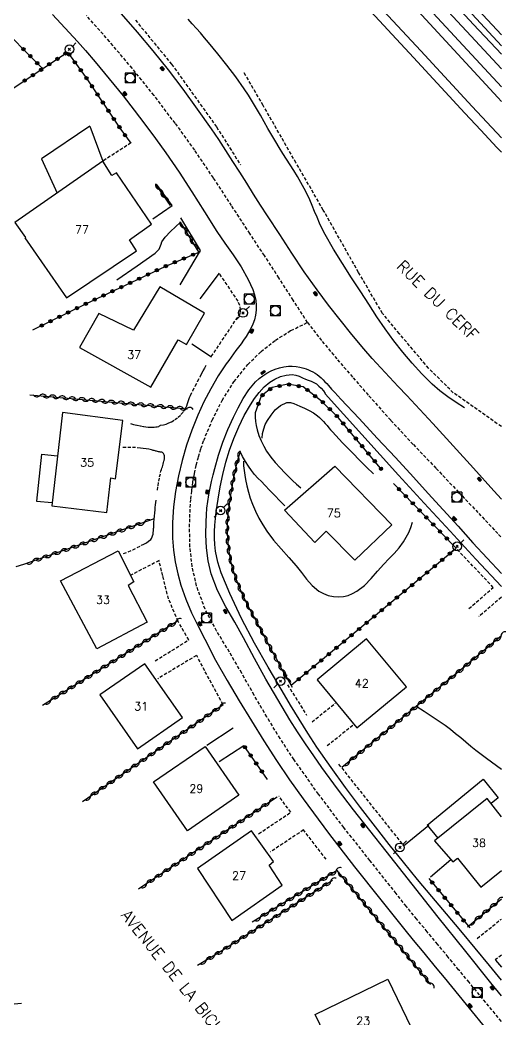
# Model space of a CAD drawing. Header units: millimetres. Extents: x 159000 to 160002, y 156999 to 158000.
# Drawn here: x 159926.5 to 160000.9, y 157452.7 to 157605.2 of the extents above; entities that cross this region are included whole.
import ezdxf
from ezdxf.enums import TextEntityAlignment as Align

# ---------------------------------------------------------------- set-up
doc = ezdxf.new("R2010")
doc.units = ezdxf.units.MM
doc.linetypes.add('DASHED', pattern=[0.75, 0.5, -0.25])
doc.layers.get('0').update_dxf_attribs({"linetype": 'CONTINUOUS'})
for name, color, linetype in [('W0001', 6, 'DASHED'), ('W0008', 7, 'CONTINUOUS'), ('W0014', 7, 'CONTINUOUS'), ('W0017', 7, 'CONTINUOUS'), ('W0101', 7, 'CONTINUOUS'), ('W0104', 1, 'CONTINUOUS'), ('W0112', 1, 'DASHED'), ('W0211', 2, 'CONTINUOUS'), ('W0214', 2, 'CONTINUOUS'), ('W0310', 3, 'CONTINUOUS'), ('W0323', 7, 'CONTINUOUS'), ('W0333', 7, 'CONTINUOUS'), ('W0401', 7, 'CONTINUOUS'), ('W0420', 7, 'CONTINUOUS'), ('W0473', 7, 'CONTINUOUS'), ('W0700', 7, 'CONTINUOUS'), ('W0989', 7, 'CONTINUOUS'), ('W0991', 7, 'CONTINUOUS')]:
    doc.layers.add(name, color=color, linetype=linetype)
doc.styles.get("Standard").update_dxf_attribs({"font": 'romans.shx', "width": 0.85})

# ---------------------------------------------------------------- blocks, each defined once
blk = doc.blocks.new('T401')
for p, q in [((-0.3, 0.3), (0, 0.3)), ((-0.3, -0.25), (-0.3, 0.3)), ((-0.3, 0.15), (0, 0.15)), ((-0.3, 0), (0, 0)), ((0, 0.3), (0, -0.25)), ((-0.3, -0.15), (0, -0.15)), ((-0.3, -0.25), (-0.3, -0.3)), ((-0.3, -0.3), (0, -0.3)), ((0, -0.3), (0, -0.25))]:
    blk.add_line(p, q)
blk = doc.blocks.new('T420')
for p, q in [((0.75, 0.75), (-0.75, 0.75)), ((-0.75, 0.75), (-0.75, -0.75)), ((0.75, 0.75), (0.75, -0.75)), ((0.75, -0.75), (-0.75, -0.75))]:
    blk.add_line(p, q)
blk.add_ellipse((0, 0), major_axis=(-0.53, 0.53), ratio=1, start_param=3.926991, end_param=10.210176)
blk = doc.blocks.new('T473')
for p, q in [((-0.166667, 0.166667), (0.166667, -0.166667)), ((-0.166667, -0.166667), (0.166667, 0.166667)), ((0.500001, 0.500001), (1.000002, 1.000002)), ((-1.000002, -1.000002), (-0.500001, -0.500001))]:
    blk.add_line(p, q)
blk.add_ellipse((0, 0), major_axis=(0.471405, 0.471405), ratio=1, start_param=5.4977871438, end_param=11.780972451)
blk = doc.blocks.new('t310o')
at = {"color": 0, "linetype": 'Continuous'}
for centre, start, end in [((-0.5, 0.38), 216.8699, 323.1304), ((0.5, -0.37), 36.8699, 143.1303)]:
    blk.add_arc(centre, 0.625, start, end, dxfattribs=at)
blk = doc.blocks.new('t323o')
at = {"color": 0, "linetype": 'Continuous'}
for radius in [0.25, 0.15]:
    blk.add_circle((0, 0), radius, dxfattribs=at)

msp = doc.modelspace()

# ---------------------------------------------------------------- linework, layer by layer
at = {"layer": 'W0001'}
for points in [[(159970.4, 157559.06), (159968.23, 157562.47), (159966.03, 157565.88), (159963.83, 157569.27), (159961.6, 157572.65), (159958.82, 157576.9), (159956.04, 157581.15), (159953.19, 157585.36), (159950.22, 157589.48), (159946.98, 157593.72), (159943.64, 157597.87), (159940.19, 157601.94), (159936.65, 157605.92)], [(160000, 157452.36), (159996.68, 157456.39), (159995.08, 157458.32), (159993.48, 157460.25), (159991.88, 157462.18), (159990.28, 157464.11), (159988.68, 157466.04), (159987.08, 157467.97), (159985.5, 157469.92), (159983.94, 157471.88), (159979.94, 157476.91), (159975.96, 157481.95), (159972.07, 157487.07), (159968.35, 157492.31), (159966.23, 157495.54), (159964.21, 157498.84), (159962.26, 157502.17), (159960.36, 157505.53), (159958.48, 157508.74), (159956.54, 157511.96), (159954.78, 157515.3), (159953.46, 157518.85), (159952.8, 157521.8), (159952.47, 157524.8), (159952.4, 157527.81), (159952.5, 157530.81), (159952.6, 157532.12), (159952.74, 157533.42), (159952.92, 157534.72), (159953.15, 157536.01), (159953.43, 157537.29), (159953.76, 157538.56), (159954.14, 157539.82), (159954.57, 157541.05), (159955.86, 157544.15), (159957.38, 157547.16), (159959.18, 157550.02), (159961.31, 157552.66), (159963.31, 157554.62), (159965.51, 157556.35), (159967.88, 157557.84), (159970.4, 157559.06)], [(159970.4, 157559.06), (159972.65, 157556.18), (159974.99, 157553.38), (159977.38, 157550.62), (159979.78, 157547.86), (159983.13, 157544.1), (159986.57, 157540.42), (159990.05, 157536.78), (159993.51, 157533.12), (159996.55, 157529.91), (159999.59, 157526.71), (160000, 157526.27)]]:
    msp.add_lwpolyline(points, dxfattribs=at)
at = {"layer": 'W0008'}
msp.add_lwpolyline([(160000, 157532.1), (159998.85, 157533.38), (159995.75, 157536.8), (159992.64, 157540.23), (159989.52, 157543.64), (159988.21, 157545.07), (159986.89, 157546.48), (159985.56, 157547.89), (159984.23, 157549.29), (159982.91, 157550.71), (159981.6, 157552.13), (159980.3, 157553.57), (159979.03, 157555.03), (159977.18, 157557.23), (159975.37, 157559.46), (159973.6, 157561.72), (159971.88, 157564.02), (159969.92, 157566.8), (159968.03, 157569.62), (159966.18, 157572.47), (159964.32, 157575.32), (159963.24, 157576.98), (159962.18, 157578.64), (159961.13, 157580.32), (159960.08, 157581.99), (159959.02, 157583.66), (159957.95, 157585.33), (159956.86, 157586.98), (159955.74, 157588.61), (159953.61, 157591.65), (159951.43, 157594.66), (159949.19, 157597.62), (159946.87, 157600.52), (159944.47, 157603.38), (159941.99, 157606.17)], dxfattribs=at)
at = {"layer": 'W0014'}
for points in [[(159931.49, 157606.07), (159932.77, 157604.72), (159934.04, 157603.35), (159935.3, 157601.98), (159936.53, 157600.58), (159938, 157598.87), (159939.44, 157597.14), (159940.86, 157595.4), (159942.26, 157593.64), (159943.93, 157591.5), (159945.59, 157589.35), (159947.21, 157587.17), (159948.79, 157584.96), (159950.8, 157582), (159952.74, 157578.99), (159954.66, 157575.97), (159956.59, 157572.95), (159957.8, 157571.15), (159959.06, 157569.37), (159960.26, 157567.54), (159961.33, 157565.64), (159961.7, 157564.87), (159962.05, 157564.08), (159962.33, 157563.26), (159962.52, 157562.41), (159962.58, 157561.67), (159962.57, 157560.93), (159962.48, 157560.19), (159962.32, 157559.47), (159962.08, 157558.79), (159961.75, 157558.14), (159961.39, 157557.52), (159961.02, 157556.92), (159960.66, 157556.36), (159960.27, 157555.82), (159959.88, 157555.29), (159959.48, 157554.76), (159959.12, 157554.25), (159958.75, 157553.75), (159958.38, 157553.25), (159958, 157552.74)], [(159958, 157552.77), (159956.77, 157550.89), (159955.63, 157548.94), (159954.59, 157546.94), (159953.65, 157544.9), (159952.74, 157542.64), (159951.94, 157540.34), (159951.25, 157538), (159950.7, 157535.63), (159950.27, 157533.28), (159949.96, 157530.91), (159949.8, 157528.52), (159949.8, 157526.12), (159949.95, 157524.3), (159950.22, 157522.5), (159950.6, 157520.71), (159951.08, 157518.96), (159951.83, 157516.82), (159952.72, 157514.75), (159953.7, 157512.72), (159954.71, 157510.7), (159956.38, 157507.52), (159958.14, 157504.39), (159959.97, 157501.29), (159961.84, 157498.22), (159963.73, 157495.19), (159965.68, 157492.2), (159967.67, 157489.23), (159969.73, 157486.31), (159973.59, 157481.09), (159977.57, 157475.97), (159981.62, 157470.9), (159985.68, 157465.84), (159986.78, 157464.47), (159987.9, 157463.11), (159989.01, 157461.75), (159990.13, 157460.39), (159991.26, 157459.04), (159992.38, 157457.68), (159993.5, 157456.32), (159994.61, 157454.96), (159998.03, 157450.75)], [(160000, 157456.27), (159998.39, 157458.25), (159994.37, 157463.26), (159990.36, 157468.28), (159986.38, 157473.31), (159982.41, 157478.37), (159979.93, 157481.52), (159977.45, 157484.68), (159975, 157487.87), (159972.62, 157491.1), (159971.35, 157492.9), (159970.11, 157494.71), (159968.9, 157496.55), (159967.73, 157498.4), (159965.87, 157501.49), (159964.07, 157504.61), (159962.33, 157507.75), (159960.62, 157510.92), (159959.29, 157513.29), (159957.92, 157515.66), (159956.67, 157518.12), (159955.71, 157520.7), (159955.26, 157522.66), (159955, 157524.65), (159954.9, 157526.65), (159954.92, 157528.65), (159954.97, 157529.68), (159955.06, 157530.71), (159955.19, 157531.74), (159955.35, 157532.76), (159955.54, 157533.77), (159955.76, 157534.78), (159955.99, 157535.79), (159956.24, 157536.79), (159956.81, 157538.8), (159957.47, 157540.78), (159958.23, 157542.73), (159959.1, 157544.63), (159959.81, 157546.04), (159960.58, 157547.43), (159961.46, 157548.76), (159962.48, 157549.99), (159963.01, 157550.49), (159963.58, 157550.93), (159964.2, 157551.32), (159964.84, 157551.66), (159965.47, 157551.93), (159966.13, 157552.15), (159966.8, 157552.31), (159967.49, 157552.4), (159968.09, 157552.4), (159968.68, 157552.34), (159969.26, 157552.23), (159969.83, 157552.09), (159970.19, 157551.98), (159970.55, 157551.85), (159970.89, 157551.7), (159971.23, 157551.53), (159971.56, 157551.32), (159971.88, 157551.1), (159972.19, 157550.85), (159972.48, 157550.6), (159972.78, 157550.32), (159973.07, 157550.02), (159973.34, 157549.72), (159973.62, 157549.42), (159974.09, 157548.9), (159974.57, 157548.38), (159975.04, 157547.86), (159975.5, 157547.34)], [(160000, 157458.65), (159998.17, 157460.9), (159996, 157463.54), (159993.81, 157466.17), (159991.61, 157468.79), (159989.41, 157471.41), (159987.22, 157474.04), (159985.05, 157476.68), (159982.9, 157479.35), (159980.78, 157482.04), (159978.48, 157485.03), (159976.21, 157488.06), (159974, 157491.12), (159971.85, 157494.23), (159970.46, 157496.34), (159969.12, 157498.48), (159967.81, 157500.64), (159966.53, 157502.81), (159964.41, 157506.46), (159962.32, 157510.12), (159960.33, 157513.85), (159958.54, 157517.67), (159957.87, 157519.24), (159957.23, 157520.82), (159956.71, 157522.46), (159956.36, 157524.14), (159956.26, 157525.14), (159956.21, 157526.14), (159956.23, 157527.14), (159956.28, 157528.14), (159956.38, 157529.13), (159956.49, 157530.11), (159956.62, 157531.1), (159956.76, 157532.08), (159957.07, 157533.98), (159957.46, 157535.86), (159957.94, 157537.73), (159958.52, 157539.57), (159959.18, 157541.36), (159959.92, 157543.13), (159960.76, 157544.85), (159961.73, 157546.5), (159962.34, 157547.44), (159963.01, 157548.37), (159963.78, 157549.22), (159964.67, 157549.95), (159965.44, 157550.42), (159966.27, 157550.79), (159967.16, 157551.03), (159968.07, 157551.11), (159968.61, 157551.04), (159969.13, 157550.86), (159969.62, 157550.63), (159970.1, 157550.42), (159970.52, 157550.26), (159970.95, 157550.1), (159971.38, 157549.91), (159971.77, 157549.67), (159972.16, 157549.36), (159972.51, 157549.01), (159972.83, 157548.62), (159973.1, 157548.2)], [(159973.1, 157548.17), (159975.89, 157545.05), (159978.69, 157541.94), (159981.5, 157538.83), (159984.32, 157535.74), (159988.24, 157531.46), (159992.17, 157527.18), (159996.11, 157522.93), (160000, 157518.75)], [(159975.5, 157547.34), (159978.28, 157544.38), (159981.06, 157541.41), (159983.82, 157538.43), (159986.57, 157535.44), (159988.85, 157532.95), (159991.12, 157530.45), (159993.39, 157527.94), (159995.64, 157525.42)], [(159995.64, 157525.42), (160000, 157520.75)]]:
    msp.add_lwpolyline(points, dxfattribs=at)
at = {"layer": 'W0017'}
for points in [[(159949.74, 157576.93), (159947.36, 157580.2)], [(159946.78, 157574.9), (159949.74, 157576.93)], [(159941.3, 157565.57), (159944.41, 157567.71), (159947.16, 157569.63), (159947.74, 157570.27), (159948.05, 157571.02), (159948.19, 157571.39), (159948.66, 157572.08), (159949.48, 157572.94), (159951, 157574.36)], [(159950.98, 157564.81), (159954.05, 157570.03), (159951.06, 157575.02)], [(159956.93, 157566.58), (159953.99, 157562.65)], [(159962.4, 157545.25), (159962.41, 157544.6), (159962.47, 157543.95), (159962.58, 157543.31), (159962.73, 157542.68), (159963, 157541.82), (159963.33, 157540.98), (159963.72, 157540.17), (159964.17, 157539.39), (159964.79, 157538.5), (159965.48, 157537.67), (159966.22, 157536.88), (159966.96, 157536.1), (159967.54, 157535.51), (159968.13, 157534.94), (159968.75, 157534.38), (159969.38, 157533.84)], [(159966.95, 157531.06), (159966.18, 157531.84), (159965.41, 157532.63), (159964.65, 157533.43), (159963.9, 157534.23), (159963.38, 157534.77), (159962.85, 157535.3), (159962.34, 157535.86), (159961.87, 157536.44), (159961.38, 157537.13), (159960.92, 157537.85), (159960.5, 157538.59), (159960.12, 157539.35)], [(159955.05, 157494.52), (159959.05, 157497.19)], [(159960.71, 157494.44), (159956.9, 157491.96)], [(159992.3, 157477.03), (159989.2, 157474.37)]]:
    msp.add_lwpolyline(points, dxfattribs=at)
at = {"layer": 'W0101'}
for points in [[(159939.17, 157583.69), (159925.75, 157574.32), (159927.38, 157572.04), (159927.27, 157571.97), (159933.62, 157562.81), (159944.29, 157570.02), (159943.23, 157571.67), (159946.58, 157574.06), (159941.23, 157581.93), (159940.54, 157581.49)], [(159946.5, 157549.19), (159950.66, 157556.41), (159951.92, 157555.68), (159954.7, 157560.47), (159947.89, 157564.48), (159943.83, 157557.88), (159938.57, 157560.45), (159935.6, 157555.23)], [(159942.23, 157544.12), (159932.99, 157545.34), (159931.38, 157531.09), (159939.79, 157530.03), (159940.36, 157535.35), (159941.08, 157535.21)], [(159977.61, 157522.78), (159973.26, 157527.21), (159971.52, 157525.47), (159966.91, 157530.39), (159974.59, 157537.13), (159983.27, 157528.15)], [(159941.49, 157524.22), (159943.89, 157519.47), (159943.03, 157518.89), (159945.91, 157513.3), (159938.27, 157509.22), (159932.68, 157519.62)], [(159971.87, 157504.51), (159977.93, 157497.18), (159985.5, 157503.43), (159979.44, 157510.76)], [(159938.73, 157502.19), (159944.45, 157493.97), (159951.31, 157498.75), (159945.59, 157506.97)], [(159959.95, 157486.87), (159952.08, 157481.44), (159946.92, 157488.92), (159954.79, 157494.34)], [(159961.87, 157481.47), (159953.6, 157475.72), (159958.88, 157467.75), (159966.54, 157473.13), (159964.57, 157476.19), (159965.24, 157476.78)], [(159982.66, 157458.78), (159986.23, 157451.42), (159975.14, 157446.05), (159971.57, 157453.41)]]:
    msp.add_lwpolyline(points, close=True, dxfattribs=at)
for points in [[(160000, 157483.6), (159997.82, 157486.41), (159989.82, 157479.94)], [(159989.82, 157479.94), (159992.62, 157476.72), (159993.33, 157477.28), (159996.88, 157472.83), (160000, 157475.41)]]:
    msp.add_lwpolyline(points, dxfattribs=at)
at = {"layer": 'W0104'}
for points in [[(159937.16, 157589.05), (159929.8, 157584.03), (159932.19, 157578.82)], [(159937.16, 157589.05), (159939.17, 157583.69)], [(159929.81, 157538.95), (159929.06, 157531.8), (159931.44, 157531.56)], [(159929.81, 157538.95), (159932.24, 157538.71)], [(159988.66, 157482.3), (159997.22, 157489.35), (159999.51, 157486.49), (159998.44, 157485.61)], [(159988.66, 157482.3), (159990.32, 157480.33)]]:
    msp.add_lwpolyline(points, dxfattribs=at)
at = {"layer": 'W0112'}
for points in [[(159944.13, 157605.23), (159949.67, 157598.48), (159956.51, 157588.92), (159960.18, 157583.14)], [(160000, 157543.17), (159998.76, 157544.05), (159992.67, 157548.33), (159988.89, 157552.08), (159984.44, 157557.34), (159981.87, 157560.44), (159978.2, 157566.7), (159972.82, 157576.22), (159968.65, 157583.44), (159963.64, 157592.2), (159960.7, 157597.27)], [(159943.45, 157586.48), (159939.17, 157583.69)], [(159955.72, 157553.85), (159960.11, 157560.4), (159960.2, 157560.97), (159960.08, 157561.66), (159959.82, 157562.31), (159956.93, 157566.58)], [(159947.96, 157543.38), (159948.4, 157543.45), (159948.83, 157543.56), (159949.24, 157543.72), (159949.64, 157543.91), (159950.16, 157544.23), (159950.65, 157544.59), (159951.09, 157545), (159951.49, 157545.47), (159951.67, 157545.75), (159951.83, 157546.05), (159951.97, 157546.36), (159952.08, 157546.67), (159952.19, 157546.98), (159952.3, 157547.29), (159952.41, 157547.6), (159952.55, 157547.91), (159952.9, 157548.63), (159953.27, 157549.34), (159953.64, 157550.05), (159954.02, 157550.76), (159954.25, 157551.22), (159954.48, 157551.67), (159954.72, 157552.12), (159954.95, 157552.58)], [(159943.38, 157543.66), (159943.87, 157543.5), (159944.38, 157543.37), (159944.89, 157543.26), (159945.41, 157543.17), (159945.75, 157543.13), (159946.1, 157543.1), (159946.45, 157543.09), (159946.79, 157543.09), (159947.02, 157543.1), (159947.24, 157543.11), (159947.47, 157543.15), (159947.69, 157543.2), (159947.76, 157543.24), (159947.84, 157543.28), (159947.9, 157543.32), (159947.96, 157543.38)], [(159947.5, 157533.46), (159947.59, 157534.14), (159947.71, 157534.82), (159947.84, 157535.49), (159947.99, 157536.17), (159948.04, 157536.38), (159948.11, 157536.6), (159948.18, 157536.81), (159948.25, 157537.02), (159948.33, 157537.23), (159948.39, 157537.44), (159948.45, 157537.66), (159948.5, 157537.88), (159948.52, 157537.98), (159948.54, 157538.08), (159948.56, 157538.18), (159948.58, 157538.28), (159948.59, 157538.39), (159948.59, 157538.49), (159948.59, 157538.6), (159948.57, 157538.7), (159948.54, 157538.83), (159948.49, 157538.95), (159948.42, 157539.06), (159948.33, 157539.15), (159948.25, 157539.2), (159948.16, 157539.24), (159948.07, 157539.26), (159947.98, 157539.27), (159947.9, 157539.28), (159947.81, 157539.29), (159947.72, 157539.3), (159947.64, 157539.32), (159947.51, 157539.36), (159947.38, 157539.39), (159947.25, 157539.43), (159947.13, 157539.47), (159947, 157539.51), (159946.87, 157539.54), (159946.74, 157539.58), (159946.61, 157539.61), (159946.19, 157539.7), (159945.76, 157539.77), (159945.33, 157539.84), (159944.89, 157539.89), (159944.17, 157539.95), (159943.46, 157539.98), (159942.74, 157539.99), (159942.02, 157539.98)], [(159942.31, 157523.77), (159943.02, 157524.05), (159943.72, 157524.36), (159944.41, 157524.69), (159945.09, 157525.04), (159945.44, 157525.23), (159945.81, 157525.42), (159946.16, 157525.65), (159946.47, 157525.92), (159946.57, 157526.06), (159946.65, 157526.2), (159946.71, 157526.35), (159946.77, 157526.51), (159946.83, 157526.75), (159946.86, 157526.99), (159946.89, 157527.24), (159946.91, 157527.49), (159946.92, 157527.62), (159946.93, 157527.75), (159946.93, 157527.88), (159946.94, 157528.01), (159946.94, 157528.15), (159946.95, 157528.28), (159946.95, 157528.41), (159946.96, 157528.54), (159946.99, 157529.02), (159947.04, 157529.5), (159947.08, 157529.98), (159947.13, 157530.46), (159947.17, 157530.83), (159947.22, 157531.2), (159947.27, 157531.57), (159947.32, 157531.94)], [(159995.05, 157515.37), (159998.77, 157518.61), (159992.73, 157524.96)], [(159947.74, 157522.7), (159943.45, 157520.5)], [(159947.16, 157507.41), (159952.28, 157510.59), (159950.65, 157513.43), (159949.19, 157516.86), (159948.31, 157520.38), (159947.75, 157522.67)], [(160000, 157517.12), (159996.57, 157514.15)], [(159953.44, 157508.21), (159947.54, 157504.67)], [(159957.53, 157500.69), (159954.71, 157505.9), (159953.49, 157508.24)], [(159967.37, 157503.75), (159970.27, 157499.11)], [(159971.1, 157498.1), (159974.65, 157500.93)], [(159977.31, 157497.55), (159973.25, 157494.26)], [(159975.16, 157491.63), (159985.08, 157479.16)], [(159962.95, 157481), (159967.88, 157484.29), (159966.05, 157486.7)], [(159973.26, 157477.1), (159969.79, 157481.58), (159964.78, 157478.24)], [(159996.33, 157465.03), (160000, 157467.98)], [(160000, 157462.48), (159999.07, 157461.73)]]:
    msp.add_lwpolyline(points, dxfattribs=at)
at = {"layer": 'W0211'}
for points in [[(159954.53, 157650.56), (159959.09, 157645.6), (159963.66, 157640.64), (159968.22, 157635.68), (159972.79, 157630.73), (159980.15, 157622.75), (159987.52, 157614.78), (159994.89, 157606.82), (160000, 157601.3)], [(159994.39, 157546.04), (159993.08, 157546.84), (159991.82, 157547.71), (159990.6, 157548.65), (159989.44, 157549.66), (159987.86, 157551.2), (159986.38, 157552.83), (159984.97, 157554.52), (159983.61, 157556.25), (159982.27, 157558.07), (159981, 157559.94), (159979.78, 157561.84), (159978.56, 157563.74), (159977.15, 157565.9), (159975.74, 157568.06), (159974.38, 157570.25), (159973.1, 157572.49), (159972.66, 157573.36), (159972.25, 157574.23), (159971.87, 157575.12), (159971.5, 157576.01), (159971.13, 157576.9), (159970.74, 157577.79), (159970.34, 157578.67), (159969.9, 157579.53), (159969.4, 157580.44), (159968.87, 157581.35), (159968.33, 157582.24), (159967.77, 157583.12), (159967.21, 157584), (159966.65, 157584.87), (159966.09, 157585.76), (159965.55, 157586.64), (159964.95, 157587.66), (159964.37, 157588.68), (159963.79, 157589.7), (159963.21, 157590.73), (159962.62, 157591.75), (159962.02, 157592.76), (159961.4, 157593.76), (159960.75, 157594.75), (159959.46, 157596.57), (159958.1, 157598.34), (159956.7, 157600.09), (159955.3, 157601.82), (159954.69, 157602.54), (159954.08, 157603.26), (159953.45, 157603.96), (159952.82, 157604.67), (159952.2, 157605.37)], [(159963.48, 157541.4), (159963.55, 157542.11), (159963.72, 157542.81), (159963.97, 157543.48), (159964.32, 157544.11), (159964.85, 157544.93), (159965.48, 157545.72), (159966.28, 157546.4), (159967.26, 157546.82), (159967.8, 157546.84), (159968.32, 157546.7), (159968.8, 157546.48), (159969.24, 157546.27), (159969.95, 157545.97), (159970.64, 157545.64), (159971.31, 157545.25), (159971.94, 157544.81), (159972.26, 157544.54), (159972.56, 157544.25), (159972.85, 157543.94), (159973.12, 157543.63), (159973.39, 157543.31), (159973.65, 157542.98), (159973.92, 157542.67), (159974.2, 157542.36), (159974.71, 157541.81), (159975.23, 157541.26), (159975.75, 157540.71), (159976.27, 157540.16), (159977.31, 157539.09), (159978.36, 157538.03), (159979.42, 157536.98), (159980.48, 157535.93)], [(159960.62, 157537.89), (159960.66, 157537.18), (159960.73, 157536.48), (159960.82, 157535.77), (159960.94, 157535.08), (159961.14, 157534.12), (159961.38, 157533.17), (159961.66, 157532.23), (159962, 157531.31), (159962.47, 157530.25), (159962.99, 157529.2), (159963.57, 157528.19), (159964.2, 157527.21), (159965.24, 157525.81), (159966.38, 157524.48), (159967.54, 157523.19), (159968.7, 157521.89), (159969.49, 157520.91), (159970.27, 157519.87), (159971.13, 157518.88), (159972.14, 157518.06), (159972.84, 157517.68), (159973.58, 157517.39), (159974.36, 157517.21), (159975.15, 157517.15), (159975.89, 157517.22), (159976.61, 157517.4), (159977.3, 157517.68), (159977.94, 157518.02), (159979.12, 157518.9), (159980.15, 157519.96), (159981.09, 157521.07), (159982.04, 157522.14), (159982.83, 157522.96), (159983.63, 157523.78), (159984.39, 157524.64), (159985.07, 157525.57), (159985.49, 157526.28), (159985.86, 157527.02), (159986.17, 157527.78), (159986.42, 157528.56)], [(159987.1, 157500.41), (159988.2, 157499.73), (159989.29, 157499.03), (159990.36, 157498.31), (159991.42, 157497.56), (159992.23, 157496.95), (159993.02, 157496.33), (159993.8, 157495.69), (159994.58, 157495.05), (159995.35, 157494.4), (159996.13, 157493.76), (159996.92, 157493.13), (159997.72, 157492.52), (160000, 157490.86)]]:
    msp.add_lwpolyline(points, dxfattribs=at)
at = {"layer": 'W0214'}
msp.add_lwpolyline([(160000, 157602.96), (159997.17, 157606.03), (159991.21, 157612.47), (159985.24, 157618.9), (159979.26, 157625.32), (159974.32, 157630.61), (159969.39, 157635.89), (159964.44, 157641.16), (159959.48, 157646.43)], dxfattribs=at)
at = {"layer": 'W0310'}
for points in [[(159949.48, 157576.92), (159947.36, 157580.03)], [(159953.89, 157569.75), (159951, 157574.36)], [(159928.04, 157548.04), (159952.09, 157545.87)], [(159960.12, 157539.35), (159959.81, 157538.32), (159959.54, 157537.29), (159959.29, 157536.24), (159959.08, 157535.19), (159958.76, 157533.43), (159958.48, 157531.66), (159958.27, 157529.88), (159958.17, 157528.08), (159958.17, 157526.78), (159958.25, 157525.47), (159958.39, 157524.17), (159958.62, 157522.89), (159958.93, 157521.62), (159959.33, 157520.37), (159959.79, 157519.15), (159960.28, 157517.95), (159960.93, 157516.53), (159961.66, 157515.14), (159962.41, 157513.77), (159963.15, 157512.39), (159963.96, 157510.84), (159964.78, 157509.29), (159965.6, 157507.74), (159966.44, 157506.2), (159966.83, 157505.49), (159967.23, 157504.79), (159967.64, 157504.09), (159968.05, 157503.39)], [(159946.86, 157529.01), (159927.07, 157522.13)], [(159927.07, 157522.13), (159925.89, 157521.78)], [(159950.55, 157513.45), (159929.93, 157500.59)], [(160000, 157511.22), (159993.53, 157505.78), (159975.65, 157491.11)], [(159957.53, 157500.68), (159936.07, 157485.89)], [(159965.77, 157486.59), (159946.93, 157474.11), (159944.59, 157472.52)], [(159989.26, 157458), (159974.96, 157475.4), (159961.94, 157467.48)], [(159974.2, 157473.85), (159956.75, 157462.76), (159953.64, 157460.88)], [(159994.82, 157466.79), (160000, 157471.08)], [(159999.13, 157461.68), (160000, 157460.62)], [(159901.43, 157452.83), (159926.74, 157455.16)]]:
    msp.add_lwpolyline(points, dxfattribs=at)
at = {"layer": 'W0323'}
for points in [[(159922.8, 157605.03), (159929.82, 157598.01)], [(159912.35, 157585.86), (159913.58, 157586.7), (159926.41, 157595.45), (159933.76, 157600.32)], [(159933.76, 157600.32), (159936.63, 157596.43), (159941.78, 157588.75), (159943.42, 157586.44)], [(159929.82, 157598.01), (159929.95, 157597.93)], [(159928.49, 157557.93), (159936.56, 157561.92), (159948.79, 157567.67), (159954.05, 157569.88)], [(159981.8, 157536.53), (159975.11, 157544.57), (159972.57, 157547.06), (159969.76, 157549.25), (159967.41, 157549.62), (159965.03, 157549.13), (159963.31, 157547.79), (159962.4, 157545.25)], [(159992.73, 157524.98), (159983.52, 157534.49)], [(159993.09, 157524.56), (159967.9, 157503.64)], [(159964.31, 157489.29), (159960.68, 157494.47)], [(159988.94, 157474.15), (159995.2, 157466.62)]]:
    msp.add_lwpolyline(points, dxfattribs=at)
at = {"layer": 'W0333'}
for points in [[(159952.77, 157555.82), (159955.73, 157553.82)], [(159985.08, 157479.16), (159988.91, 157482.33)]]:
    msp.add_lwpolyline(points, dxfattribs=at)
at = {"layer": 'W0700'}
for points in [[(159968.66, 157633.92), (159977.7, 157624.13), (159986.73, 157614.35), (159995.77, 157604.57), (160000, 157600)], [(159967.56, 157632.9), (159976.6, 157623.12), (159985.63, 157613.33), (159994.67, 157603.55), (160000, 157597.79)], [(160000, 157595.03), (159989.59, 157606.31), (159978.63, 157618.2), (159967.66, 157630.07)], [(160000, 157592.81), (159999.45, 157593.41), (159988.49, 157605.3), (159977.53, 157617.18), (159966.56, 157629.05)], [(159964.16, 157625.92), (159972.01, 157617.45), (159979.86, 157608.99), (159987.7, 157600.52), (159995.55, 157592.05), (160000, 157587.25)], [(159963.06, 157624.9), (159970.91, 157616.43), (159978.76, 157607.97), (159986.6, 157599.5), (159994.45, 157591.04), (159996.89, 157588.4), (159999.33, 157585.76), (160000, 157585.04)]]:
    msp.add_lwpolyline(points, dxfattribs=at)

# ---------------------------------------------------------------- block references
at = {"layer": 'W0310'}
for p, rotation in [((159947.79, 157579.4), 124.234840344296), ((159948.63, 157578.16), 124.234840344296), ((159951.5, 157573.56), 122.093497888428), ((159952.3, 157572.29), 122.093497888428), ((159953.09, 157571.02), 122.093497888428), ((159929.54, 157547.91), 354.8331929678238), ((159931.03, 157547.77), 354.8331929678238), ((159932.52, 157547.64), 354.8331929678238), ((159934.02, 157547.5), 354.8331929678238), ((159935.51, 157547.37), 354.8331929678238), ((159937.01, 157547.23), 354.8331929678238), ((159938.5, 157547.1), 354.8331929678238), ((159939.99, 157546.96), 354.8331929678238), ((159941.49, 157546.83), 354.8331929678238), ((159942.98, 157546.69), 354.8331929678238), ((159944.48, 157546.56), 354.8331929678238), ((159945.97, 157546.42), 354.8331929678238), ((159947.46, 157546.29), 354.8331929678238), ((159948.96, 157546.15), 354.8331929678238), ((159950.45, 157546.02), 354.8331929678238), ((159951.94, 157545.88), 354.8331929678238), ((159959.86, 157538.48), 253.378897962927), ((159959.48, 157537.03), 256.7692549844412), ((159959.15, 157535.56), 258.4644314230504), ((159958.88, 157534.09), 259.6975102797376), ((159958.63, 157532.61), 260.9418662347968), ((159958.41, 157531.12), 263.3230937194022), ((159958.25, 157529.63), 266.835762194581), ((159942.66, 157527.55), 199.1838366971998), ((159944.07, 157528.04), 199.1838366971998), ((159945.49, 157528.53), 199.1838366971998), ((159958.17, 157528.13), 266.835762194581), ((159938.41, 157526.07), 199.1838366971998), ((159939.82, 157526.56), 199.1838366971998), ((159941.24, 157527.06), 199.1838366971998), ((159958.18, 157526.63), 273.1852135789009), ((159934.16, 157524.59), 199.1838366971998), ((159935.57, 157525.08), 199.1838366971998), ((159936.99, 157525.58), 199.1838366971998), ((159958.28, 157525.14), 276.4215884917968), ((159929.91, 157523.11), 199.1838366971998), ((159931.32, 157523.6), 199.1838366971998), ((159932.74, 157524.1), 199.1838366971998), ((159958.48, 157523.65), 279.9476401717095), ((159958.79, 157522.19), 283.8879259135999), ((159928.49, 157522.62), 199.1838366971998), ((159959.21, 157520.75), 287.7032178486526), ((159959.72, 157519.33), 290.5039460785771), ((159960.28, 157517.94), 294.7367748432051), ((159960.91, 157516.58), 294.7367748432051), ((159961.6, 157515.25), 297.5882154593785), ((159962.32, 157513.94), 298.7628219390973), ((159949.02, 157512.5), 211.9628991359548), ((159950.3, 157513.29), 211.9628991359548), ((159963.03, 157512.61), 298.2547297115003), ((159946.48, 157510.91), 211.9628991359548), ((159947.75, 157511.7), 211.9628991359548), ((159963.73, 157511.29), 297.629479568946), ((159998.79, 157510.2), 220.0330865291626), ((159999.94, 157511.17), 220.0330865291626), ((159943.93, 157509.32), 211.9628991359548), ((159945.21, 157510.12), 211.9628991359548), ((159964.43, 157509.96), 297.6899571759445), ((159965.13, 157508.63), 297.9950540237762), ((159997.64, 157509.24), 220.0330865291626), ((159941.39, 157507.73), 211.9628991359548), ((159942.66, 157508.53), 211.9628991359548), ((159965.84, 157507.31), 298.5447377071858), ((159995.35, 157507.31), 220.0330865291626), ((159996.49, 157508.27), 220.0330865291626), ((159938.84, 157506.15), 211.9628991359548), ((159940.11, 157506.94), 211.9628991359548), ((159966.55, 157505.99), 299.0965882993005), ((159994.2, 157506.34), 220.0330865291626), ((159936.3, 157504.56), 211.9628991359548), ((159937.57, 157505.35), 211.9628991359548), ((159967.29, 157504.69), 300.0019997395776), ((159991.89, 157504.43), 219.3823336518265), ((159993.04, 157505.38), 219.3823336518265), ((159933.75, 157502.97), 211.9628991359548), ((159935.02, 157503.76), 211.9628991359548), ((159990.73, 157503.48), 219.3823336518265), ((159931.21, 157501.38), 211.9628991359548), ((159932.48, 157502.18), 211.9628991359548), ((159988.41, 157501.58), 219.3823336518265), ((159989.57, 157502.53), 219.3823336518265), ((159957.07, 157500.36), 214.5685019800475), ((159986.09, 157499.67), 219.3823336518265), ((159987.25, 157500.62), 219.3823336518265), ((159954.59, 157498.66), 214.5685019800475), ((159955.83, 157499.51), 214.5685019800475), ((159984.93, 157498.72), 219.3823336518265), ((159952.12, 157496.96), 214.5685019800475), ((159953.36, 157497.81), 214.5685019800475), ((159982.61, 157496.82), 219.3823336518265), ((159983.77, 157497.77), 219.3823336518265), ((159949.65, 157495.26), 214.5685019800475), ((159950.89, 157496.11), 214.5685019800475), ((159980.29, 157494.91), 219.3823336518265), ((159981.45, 157495.87), 219.3823336518265), ((159947.18, 157493.55), 214.5685019800475), ((159948.42, 157494.41), 214.5685019800475), ((159979.13, 157493.96), 219.3823336518265), ((159945.95, 157492.7), 214.5685019800475), ((159976.81, 157492.06), 219.3823336518265), ((159977.97, 157493.01), 219.3823336518265), ((159943.48, 157491), 214.5685019800475), ((159944.71, 157491.85), 214.5685019800475), ((159941.01, 157489.3), 214.5685019800475), ((159942.24, 157490.15), 214.5685019800475), ((159938.54, 157487.6), 214.5685019800475), ((159939.77, 157488.45), 214.5685019800475), ((159937.3, 157486.75), 214.5685019800475), ((159963.33, 157484.97), 213.5318194948214), ((159964.58, 157485.8), 213.5318194948214), ((159960.83, 157483.32), 213.5318194948214), ((159962.08, 157484.14), 213.5318194948214), ((159958.33, 157481.66), 213.5318194948214), ((159959.58, 157482.49), 213.5318194948214), ((159955.83, 157480), 213.5318194948214), ((159957.08, 157480.83), 213.5318194948214), ((159953.33, 157478.34), 213.5318194948214), ((159954.58, 157479.17), 213.5318194948214), ((159950.83, 157476.69), 213.5318194948214), ((159952.08, 157477.52), 213.5318194948214), ((159949.57, 157475.86), 213.5318194948214), ((159974.75, 157475.28), 211.2996527292485), ((159947.07, 157474.2), 213.5318194948214), ((159948.32, 157475.03), 213.5318194948214), ((159972.19, 157473.72), 211.2996527292485), ((159973.47, 157474.5), 211.2996527292485), ((159973.94, 157473.68), 212.4420629184065), ((159975.76, 157474.43), 129.4050125900117), ((159945.83, 157473.36), 214.2101287103393), ((159969.63, 157472.16), 211.2996527292485), ((159970.91, 157472.94), 211.2996527292485), ((159972.67, 157472.88), 212.4420629184065), ((159976.71, 157473.27), 129.4050125900117), ((159977.66, 157472.11), 129.4050125900117), ((159968.35, 157471.38), 211.2996527292485), ((159970.14, 157471.27), 212.4420629184065), ((159971.4, 157472.07), 212.4420629184065), ((159978.62, 157470.95), 129.4050125900117), ((159999.44, 157470.62), 39.65449609761674), ((159965.78, 157469.82), 211.2996527292485), ((159967.06, 157470.6), 211.2996527292485), ((159967.61, 157469.66), 212.4420629184065), ((159968.87, 157470.46), 212.4420629184065), ((159979.57, 157469.79), 129.4050125900117), ((159998.29, 157469.66), 39.65449609761674), ((159963.22, 157468.26), 211.2996527292485), ((159964.5, 157469.04), 211.2996527292485), ((159965.08, 157468.05), 212.4420629184065), ((159966.34, 157468.86), 212.4420629184065), ((159980.52, 157468.64), 129.4050125900117), ((159981.47, 157467.48), 129.4050125900117), ((159995.98, 157467.75), 39.65449609761674), ((159997.13, 157468.7), 39.65449609761674), ((159962.54, 157466.44), 212.4420629184065), ((159963.81, 157467.25), 212.4420629184065), ((159982.42, 157466.32), 129.4050125900117), ((159960.01, 157464.83), 212.4420629184065), ((159961.28, 157465.64), 212.4420629184065), ((159983.38, 157465.16), 129.4050125900117), ((159957.48, 157463.22), 212.4420629184065), ((159958.75, 157464.03), 212.4420629184065), ((159984.33, 157464), 129.4050125900117), ((159985.28, 157462.84), 129.4050125900117), ((159954.92, 157461.66), 211.0736169972083), ((159956.21, 157462.43), 211.0736169972083), ((159986.23, 157461.68), 129.4050125900117), ((159987.19, 157460.52), 129.4050125900117), ((159988.14, 157459.36), 129.4050125900117), ((159989.09, 157458.2), 129.4050125900117)]:
    msp.add_blockref('t310o', p, dxfattribs=dict(at, rotation=rotation))
at = {"layer": 'W0323'}
for p, rotation in [((159927.04, 157600.79), 314.9836903563378), ((159928.1, 157599.73), 314.9836903563378), ((159932.23, 157599.31), 33.54404770118214), ((159933.48, 157600.14), 33.54404770118214), ((159934.01, 157599.99), 306.389366719856), ((159929.16, 157598.67), 314.9836903563378), ((159929.73, 157597.65), 33.54404770118214), ((159930.98, 157598.48), 33.54404770118214), ((159934.9, 157598.78), 306.389366719856), ((159928.48, 157596.82), 33.54404770118214), ((159935.79, 157597.57), 306.389366719856), ((159936.67, 157596.36), 303.8533323005192), ((159927.23, 157595.99), 33.54404770118214), ((159937.51, 157595.12), 303.8533323005192), ((159938.35, 157593.87), 303.8533323005192), ((159939.18, 157592.63), 303.8533323005192), ((159940.02, 157591.38), 303.8533323005192), ((159940.85, 157590.13), 303.8533323005192), ((159941.69, 157588.89), 303.8533323005192), ((159942.55, 157587.66), 305.3752471993874), ((159951.54, 157568.83), 22.76798150988589), ((159952.93, 157569.41), 22.76798150988589), ((159948.78, 157567.67), 25.19006473203655), ((159950.16, 157568.25), 22.76798150988589), ((159944.7, 157565.75), 25.19006473203655), ((159946.06, 157566.39), 25.19006473203655), ((159947.42, 157567.03), 25.19006473203655), ((159941.99, 157564.47), 25.19006473203655), ((159943.35, 157565.11), 25.19006473203655), ((159937.92, 157562.56), 25.19006473203655), ((159939.27, 157563.2), 25.19006473203655), ((159940.63, 157563.84), 25.19006473203655), ((159935.22, 157561.26), 26.31999441874761), ((159936.56, 157561.92), 25.19006473203655), ((159932.53, 157559.93), 26.31999441874761), ((159933.87, 157560.59), 26.31999441874761), ((159929.84, 157558.6), 26.31999441874761), ((159931.18, 157559.26), 26.31999441874761), ((159964.73, 157548.9), 217.9372340809232), ((159966.13, 157549.36), 191.4531369784963), ((159967.6, 157549.59), 171.0612383586918), ((159969.08, 157549.35), 171.0612383586918), ((159963.55, 157547.98), 217.9372340809232), ((159970.4, 157548.75), 142.016327976561), ((159971.58, 157547.82), 142.016327976561), ((159962.91, 157546.66), 250.3433202910453), ((159972.75, 157546.88), 135.6491194005482), ((159973.82, 157545.83), 135.6491194005482), ((159974.89, 157544.78), 135.6491194005482), ((159975.87, 157543.65), 129.7705230905239), ((159976.83, 157542.5), 129.7705230905239), ((159977.79, 157541.34), 129.7705230905239), ((159978.75, 157540.19), 129.7705230905239), ((159979.71, 157539.04), 129.7705230905239), ((159980.67, 157537.89), 129.7705230905239), ((159981.63, 157536.73), 129.7705230905239), ((159984.38, 157533.6), 134.096935330186), ((159985.42, 157532.53), 134.096935330186), ((159986.47, 157531.45), 134.096935330186), ((159987.51, 157530.37), 134.096935330186), ((159988.55, 157529.29), 134.096935330186), ((159989.6, 157528.22), 134.096935330186), ((159990.64, 157527.14), 134.096935330186), ((159991.69, 157526.06), 134.096935330186), ((159992.14, 157523.77), 219.7137064867553), ((159989.83, 157521.85), 219.7137064867553), ((159990.98, 157522.81), 219.7137064867553), ((159987.52, 157519.93), 219.7137064867553), ((159988.67, 157520.89), 219.7137064867553), ((159986.37, 157518.97), 219.7137064867553), ((159984.06, 157517.06), 219.7137064867553), ((159985.21, 157518.02), 219.7137064867553), ((159982.9, 157516.1), 219.7137064867553), ((159980.6, 157514.18), 219.7137064867553), ((159981.75, 157515.14), 219.7137064867553), ((159978.29, 157512.26), 219.7137064867553), ((159979.44, 157513.22), 219.7137064867553), ((159977.13, 157511.31), 219.7137064867553), ((159974.83, 157509.39), 219.7137064867553), ((159975.98, 157510.35), 219.7137064867553), ((159973.67, 157508.43), 219.7137064867553), ((159971.37, 157506.51), 219.7137064867553), ((159972.52, 157507.47), 219.7137064867553), ((159969.06, 157504.6), 219.7137064867553), ((159970.21, 157505.56), 219.7137064867553), ((159960.87, 157494.2), 124.9957281830797), ((159961.73, 157492.97), 124.9957281830797), ((159962.59, 157491.74), 124.9957281830797), ((159963.45, 157490.51), 124.9957281830797), ((159989.45, 157473.54), 309.7209735593711), ((159990.41, 157472.39), 309.7209735593711), ((159991.37, 157471.23), 309.7209735593711), ((159992.33, 157470.08), 309.7209735593711), ((159993.28, 157468.93), 309.7209735593711), ((159994.24, 157467.77), 309.7209735593711)]:
    msp.add_blockref('t323o', p, dxfattribs=dict(at, rotation=rotation))
at = {"layer": 'W0401'}
for p, rotation in [((159948.35, 157597.91), 38.10244615381358), ((159942.43, 157593.9), 218.2839292890171), ((159971.74, 157563.56), 36.26744753139796), ((159961.8, 157557.79), 149.5120932532361), ((159963.71, 157551.3), 302.7962948520241), ((159996.77, 157535.24), 42.14168342517572), ((159950.72, 157534.37), 169.7345758383514), ((159955.25, 157533.18), 349.4666291110735), ((159992.76, 157529), 222.0428146157069), ((159957.99, 157515.03), 29.71109430558936), ((159953.85, 157512.97), 206.367380206366), ((159978.96, 157482.36), 38.18118457456549), ((159975.23, 157479.42), 217.7209441164897), ((159998.74, 157457.55), 38.89955655071075), ((159995.12, 157454.63), 219.0684311567065)]:
    msp.add_blockref('T401', p, dxfattribs=dict(at, rotation=rotation))
at = {"layer": 'W0420'}
for p in [(159943.33, 157596.38), (159961.51, 157562.62), (159965.51, 157560.85), (159952.57, 157534.66), (159993.2, 157532.38), (159954.98, 157513.93), (159996.3, 157456.75)]:
    msp.add_blockref('T420', p, dxfattribs=at)
at = {"layer": 'W0473'}
for p in [(159934.06, 157600.76), (159960.56, 157560.52), (159957.14, 157530.36), (159993.25, 157524.88), (159966.28, 157504.29), (159984.52, 157478.92)]:
    msp.add_blockref('T473', p, dxfattribs=at)

# ---------------------------------------------------------------- texts
at = {"layer": 'W0989'}
for s, rotation, p in [('RUE DU CERF', 315.4923, (159983.9, 157567.49)), ('AVENUE DE LA BICHE', 308.6613, (159941.84, 157468.51))]:
    msp.add_text(s, height=1.75, rotation=rotation, dxfattribs=at).set_placement(p)
at = {"layer": 'W0991'}
for s, p in [('77', (159935.98, 157573.25)), ('37', (159943.95, 157554.15)), ('35', (159936.76, 157537.69)), ('75', (159974.42, 157529.96)), ('33', (159939.19, 157516.72)), ('42', (159978.69, 157503.97)), ('31', (159945.02, 157500.47)), ('29', (159953.44, 157487.89)), ('38', (159996.59, 157479.62)), ('27', (159959.96, 157474.61)), ('23', (159978.9, 157452.42))]:
    msp.add_text(s, height=1.25, dxfattribs=at).set_placement(p, align=Align.MIDDLE_CENTER)

doc.saveas('drawing.dxf')
